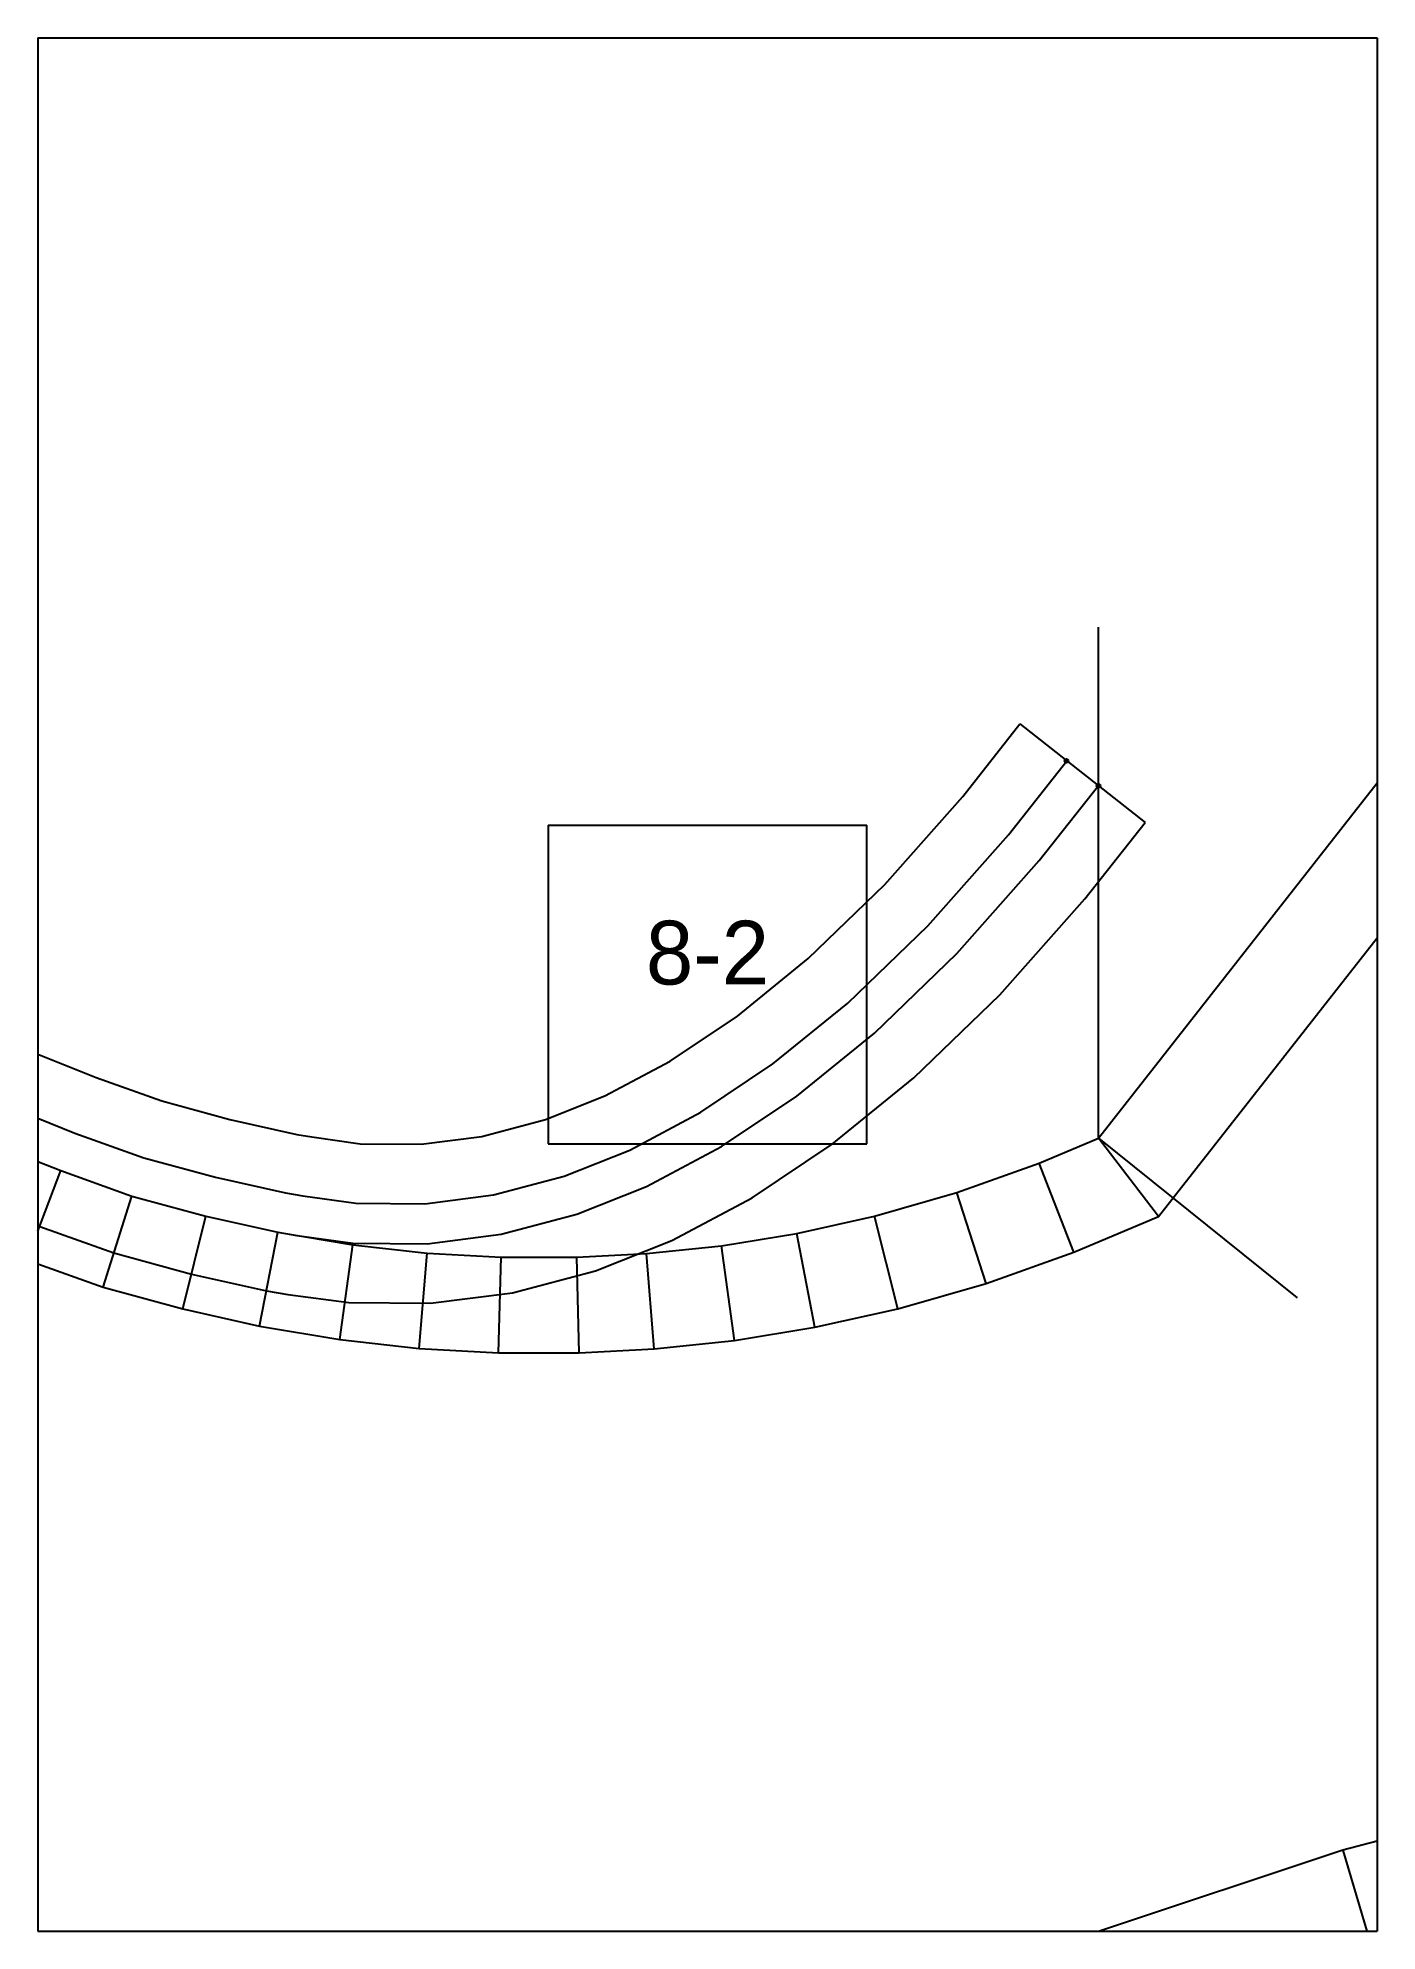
# Paper-space layout 'Plan 8-2' of a CAD drawing. Header units: metres, sheet in millimetres. Extents: x 0 to 210, y 0 to 297.
# The model-space entities are those that its viewports show. They can reach past a viewport. Long polylines and large blocks are cut down to what shows.
import ezdxf
from ezdxf.enums import TextEntityAlignment as Align

# ---------------------------------------------------------------- set-up
doc = ezdxf.new("R2010")
doc.units = ezdxf.units.M
for name, color, linetype in [('default', 7, 'Continuous'), ('mcircles', 7, 'Continuous'), ('TEXTLAYER', 7, 'Continuous'), ('VIEWPORTS', 7, 'Continuous')]:
    doc.layers.add(name, color=color, linetype=linetype)

msp = doc.modelspace()

# ---------------------------------------------------------------- linework, layer by layer
at = {"color": 9}
for p, q in [((210, -1782), (210, -2079)), ((210, -1782), (210, -2079)), ((420, -1782), (420, -2079)), ((420, -1782), (420, -2079)), ((0, -2079), (210, -2079)), ((0, -2079), (210, -2079)), ((210, -2079), (420, -2079)), ((210, -2079), (210, -2376)), ((210, -2079), (420, -2079)), ((210, -2079), (210, -2376)), ((420, -2079), (630, -2079)), ((420, -2079), (420, -2376)), ((420, -2079), (630, -2079)), ((420, -2079), (420, -2376)), ((290, -2202.5), (340, -2202.5)), ((290, -2202.5), (290, -2252.5)), ((340, -2252.5), (340, -2202.5)), ((290, -2252.5), (340, -2252.5)), ((0, -2376), (210, -2376)), ((0, -2376), (210, -2376)), ((210, -2376), (420, -2376)), ((210, -2376), (210, -2673)), ((210, -2376), (420, -2376)), ((210, -2376), (210, -2673)), ((420, -2376), (630, -2376)), ((420, -2376), (420, -2673)), ((420, -2376), (630, -2376)), ((420, -2376), (420, -2673))]:
    msp.add_line(p, q, dxfattribs=at)
at = {"layer": 'default', "color": 7, "linetype": 'Continuous'}
for p, q in [((376.29, -2251.6), (619.84, -1941.03)), ((385.7, -2263.92), (620.67, -1964.27)), ((376.29, -2251.6), (376.29, -2171.43)), ((355.02, -2198.02), (364, -2186.61)), ((364, -2186.61), (383.63, -2202.08)), ((364, -2186.61), (364, -2186.61)), ((362.19, -2204.02), (371.34, -2192.4)), ((371.34, -2192.4), (371.34, -2192.4)), ((367.02, -2208.06), (376.29, -2196.3)), ((376.29, -2196.3), (376.29, -2196.3)), ((342.79, -2211.81), (355.02, -2198.02)), ((374.19, -2214.06), (383.63, -2202.08)), ((383.63, -2202.08), (383.63, -2202.08)), ((349.54, -2218.28), (362.19, -2204.02)), ((354.09, -2222.63), (367.02, -2208.06)), ((330.78, -2223.42), (342.79, -2211.81)), ((360.84, -2229.1), (374.19, -2214.06)), ((336.99, -2230.41), (349.54, -2218.28)), ((319.69, -2232.45), (330.78, -2223.42)), ((341.17, -2235.12), (354.09, -2222.63)), ((325.25, -2239.97), (336.99, -2230.41)), ((347.38, -2242.12), (360.84, -2229.1)), ((198.61, -2233.33), (208.74, -2237.9)), ((309.17, -2239.51), (319.69, -2232.45)), ((329, -2245.03), (341.17, -2235.12)), ((208.74, -2237.9), (219.13, -2242.07)), ((219.13, -2242.07), (229.43, -2245.75)), ((298.89, -2244.98), (309.17, -2239.51)), ((313.98, -2247.53), (325.25, -2239.97)), ((334.56, -2252.55), (347.38, -2242.12)), ((289.6, -2248.68), (298.89, -2244.98)), ((317.22, -2252.93), (329, -2245.03)), ((205.07, -2246.5), (215.82, -2250.81)), ((229.43, -2245.75), (240.11, -2248.66)), ((302.82, -2253.47), (313.98, -2247.53)), ((215.82, -2250.81), (226.62, -2254.67)), ((240.11, -2248.66), (250.63, -2251.02)), ((250.63, -2251.02), (252.95, -2251.4)), ((279.63, -2251.34), (289.6, -2248.68)), ((202.6, -2252.3), (213.59, -2256.7)), ((202.6, -2252.3), (213.59, -2256.7)), ((252.95, -2251.4), (260.54, -2252.47)), ((260.54, -2252.47), (270.11, -2252.55)), ((270.11, -2252.55), (279.63, -2251.34)), ((292.53, -2257.56), (302.82, -2253.47)), ((305.46, -2259.18), (317.22, -2252.93)), ((322.02, -2260.95), (334.56, -2252.55)), ((367.02, -2255.51), (376.29, -2251.6)), ((376.29, -2251.6), (407.47, -2276.67)), ((385.7, -2263.92), (376.29, -2251.6)), ((208.28, -2270.73), (213.59, -2256.7)), ((213.59, -2256.7), (224.74, -2260.68)), ((213.59, -2256.7), (224.74, -2260.68)), ((226.62, -2254.67), (237.86, -2257.73)), ((354.09, -2260.13), (367.02, -2255.51)), ((372.46, -2269.49), (367.02, -2255.51)), ((237.86, -2257.73), (248.83, -2260.19)), ((281.43, -2260.51), (292.53, -2257.56)), ((294.51, -2263.54), (305.46, -2259.18)), ((341.17, -2263.84), (354.09, -2260.13)), ((358.69, -2274.41), (354.09, -2260.13)), ((198.94, -2260.9), (210.28, -2265.45)), ((220.24, -2274.99), (224.74, -2260.68)), ((224.74, -2260.68), (236.34, -2263.85)), ((224.74, -2260.68), (236.34, -2263.85)), ((248.83, -2260.19), (251.54, -2260.64)), ((251.54, -2260.64), (259.86, -2261.79)), ((259.86, -2261.79), (270.66, -2261.89)), ((270.66, -2261.89), (281.43, -2260.51)), ((309.39, -2267.67), (322.02, -2260.95)), ((210.28, -2265.45), (221.93, -2269.6)), ((232.73, -2278.4), (236.34, -2263.85)), ((236.34, -2263.85), (247.62, -2266.37)), ((236.34, -2263.85), (247.62, -2266.37)), ((282.64, -2266.69), (294.51, -2263.54)), ((329, -2266.55), (341.17, -2263.84)), ((344.87, -2278.38), (341.17, -2263.84)), ((372.46, -2269.49), (385.7, -2263.92)), ((244.74, -2281.1), (247.62, -2266.37)), ((247.62, -2266.37), (259.41, -2268.35)), ((247.62, -2266.37), (250.6, -2266.87)), ((250.6, -2266.87), (259.41, -2268.08)), ((257.34, -2283.21), (259.41, -2268.35)), ((259.41, -2268.08), (271.04, -2268.18)), ((259.41, -2268.35), (271.04, -2269.64)), ((271.04, -2268.18), (282.64, -2266.69)), ((297.44, -2272.42), (309.39, -2267.67)), ((305.46, -2269.72), (317.22, -2268.47)), ((317.22, -2268.47), (329, -2266.55)), ((319.22, -2283.33), (317.22, -2268.47)), ((331.84, -2281.28), (329, -2266.55)), ((208.28, -2270.73), (220.24, -2274.99)), ((221.93, -2269.6), (234.09, -2272.92)), ((269.79, -2284.59), (271.04, -2269.64)), ((271.04, -2269.64), (282.64, -2270.29)), ((282.22, -2285.28), (282.64, -2270.29)), ((282.64, -2270.29), (294.51, -2270.29)), ((294.51, -2270.29), (305.46, -2269.72)), ((294.9, -2285.28), (294.51, -2270.29)), ((306.65, -2284.67), (305.46, -2269.72)), ((358.69, -2274.41), (372.46, -2269.49)), ((220.24, -2274.99), (232.73, -2278.4)), ((234.09, -2272.92), (245.83, -2275.55)), ((284.44, -2275.87), (297.44, -2272.42)), ((344.87, -2278.38), (358.69, -2274.41)), ((245.83, -2275.55), (249.19, -2276.12)), ((249.19, -2276.12), (258.74, -2277.4)), ((258.74, -2277.4), (271.59, -2277.51)), ((271.59, -2277.51), (284.44, -2275.87)), ((232.73, -2278.4), (244.74, -2281.1)), ((331.84, -2281.28), (344.87, -2278.38)), ((244.74, -2281.1), (257.34, -2283.21)), ((257.34, -2283.21), (269.79, -2284.59)), ((306.65, -2284.67), (319.22, -2283.33)), ((319.22, -2283.33), (331.84, -2281.28)), ((269.79, -2284.59), (282.22, -2285.28)), ((282.22, -2285.28), (294.9, -2285.28)), ((294.9, -2285.28), (306.65, -2284.67)), ((459.57, -2351.31), (414.61, -2363.3)), ((414.61, -2363.3), (372.34, -2377.38)), ((414.61, -2363.3), (418.91, -2377.67)), ((463.02, -2365.9), (418.91, -2377.67)), ((372.34, -2377.38), (332.86, -2393.26)), ((372.34, -2377.38), (377.51, -2391.46))]:
    msp.add_line(p, q, dxfattribs=at)
at = {"layer": 'mcircles', "color": 7, "linetype": 'Continuous'}
for centre in [(371.3, -2192.42), (376.3, -2196.32)]:
    msp.add_circle(centre, 0.3, dxfattribs=at)

# ---------------------------------------------------------------- texts
at = {"layer": 'TEXTLAYER', "color": 1}
msp.add_text('8-2', height=10, dxfattribs=at).set_placement((315, -2227.5), align=Align.CENTER)

psp = doc.layouts.new('Plan 8-2')

# ---------------------------------------------------------------- viewports
at = {"layer": 'VIEWPORTS'}
psp.add_viewport(center=(105, 148.5), size=(210, 297), view_center_point=(315, -2227.5), view_height=297, dxfattribs=at)

doc.saveas('drawing.dxf')
